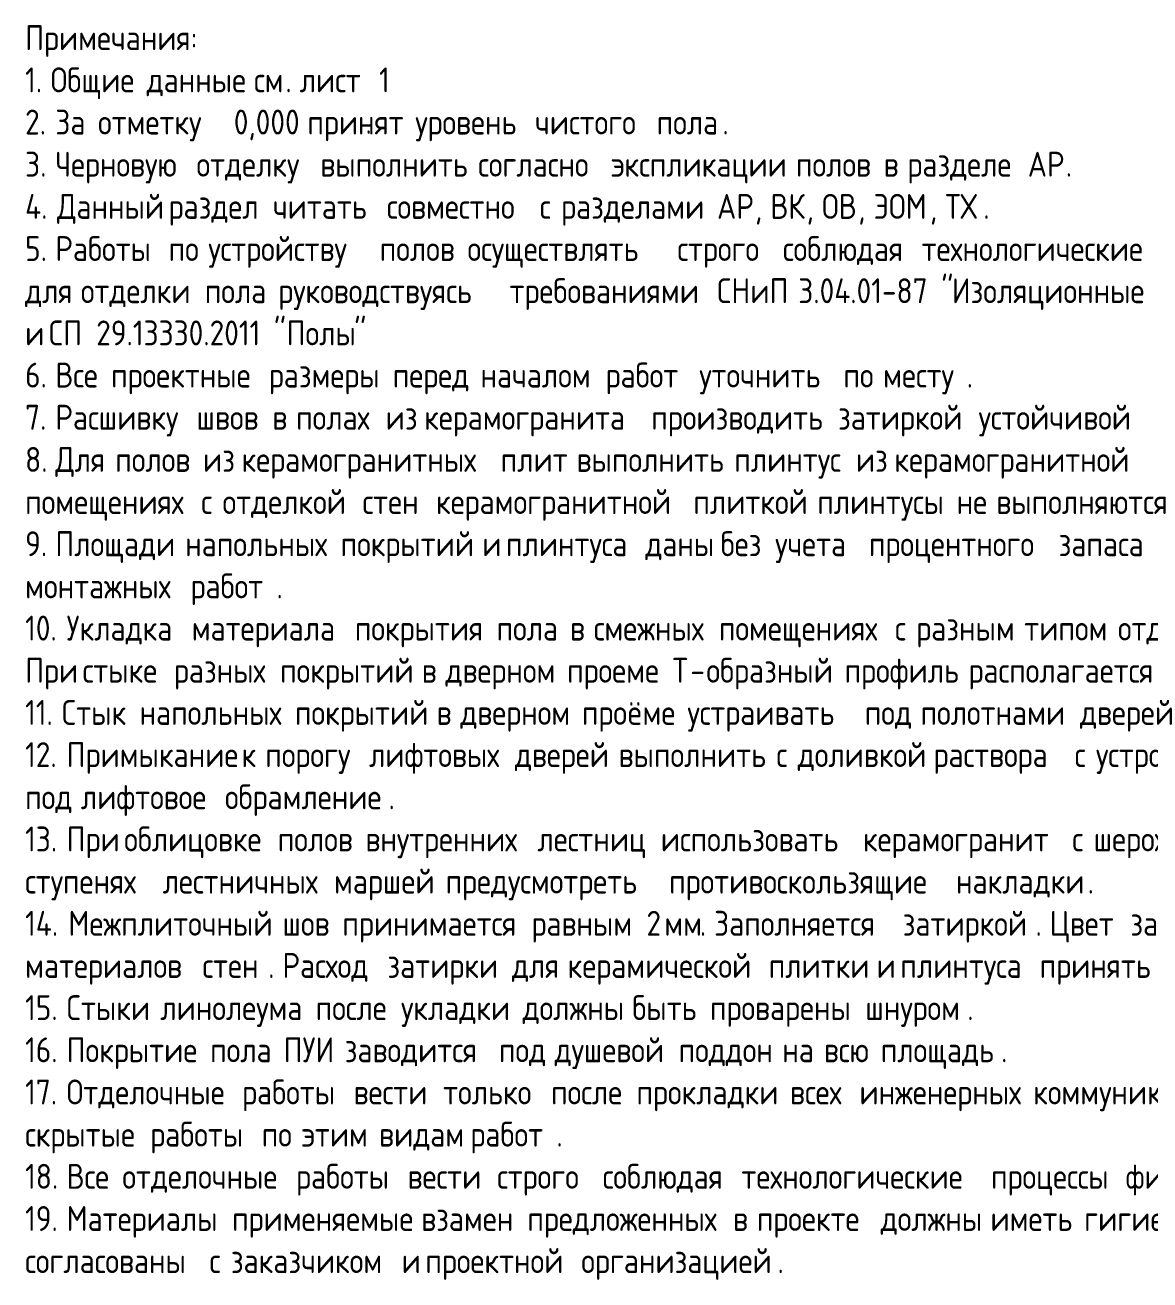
# Model space of a CAD drawing. Header units: millimetres. Extents: x 97 to 215964, y -4577 to 60645.
# Drawn here: x 97 to 11389, y 453 to 13050 of the extents above; entities that cross this region are included whole.
import ezdxf

# ---------------------------------------------------------------- set-up
doc = ezdxf.new("R2010")
doc.units = ezdxf.units.MM
doc.layers.add('G-____-____-TEXT', color=231, linetype='Continuous', lineweight=9)
doc.styles.add('GOST Common', font='GOST_Common.ttf', dxfattribs={"width": 0.9, "height": 250})

msp = doc.modelspace()

# ---------------------------------------------------------------- texts
at = {"layer": 'G-____-____-TEXT', "color": 7, "char_height": 250, "attachment_point": 1, "style": 'GOST Common'}
for s, insert, width in [('Примечания', (96.51237, 13047.95746), 2013.0373125), ('\\fGOST Common|b0|i0|c204|p34|;\\W.9;:', (1757.434245, 13047.95746), 79.3670625), ('1. ', (96.51237, 12624.624126), 310.2530625), ('Общие', (352.496745, 12624.624126), 1075.0629375), ('\\fGOST Common|b0|i0|c204|p34|;\\W.9; ', (1239.51237, 12624.624126), 93.7974375), ('\\fGOST Common|b0|i0|c204|p34|;\\W.9; ', (2317.027995, 12624.624126), 93.7974375), (' 1 .', (3513.60612, 12624.624126), 404.0505), ('данные', (1316.902995, 12624.624126), 1212.1515), ('см', (2394.41862, 12624.624126), 382.4049375), ('лист', (2852.809245, 12624.624126), 800.8858125), ('. ', (2709.934245, 12624.624126), 173.1645), ('2. ', (96.51237, 12201.290793), 367.9745625), ('За', (400.121745, 12201.290793), 425.6960625), ('\\fGOST Common|b0|i0|c204|p34|;\\W.9; ', (751.35612, 12201.290793), 93.7974375), ('отметку', (828.746745, 12201.290793), 1486.328625), (' 0,000 ', (2055.090495, 12201.290793), 1060.6325625), ('принят', (2930.19987, 12201.290793), 1219.3666875), ('\\fGOST Common|b0|i0|c204|p34|;\\W.9; ', (3936.277995, 12201.290793), 93.7974375), ('уровень', (4013.66862, 12201.290793), 1363.6704375), ('\\fGOST Common|b0|i0|c204|p34|;\\W.9; ', (5138.809245, 12201.290793), 93.7974375), ('чистого', (5216.19987, 12201.290793), 1385.316), ('\\fGOST Common|b0|i0|c204|p34|;\\W.9; ', (6359.19987, 12201.290793), 93.7974375), ('пола', (6436.590495, 12201.290793), 800.8858125), ('\\fGOST Common|b0|i0|c204|p34|;\\W.9;.', (7097.38737, 12201.290793), 79.3670625), ('3. ', (96.51237, 11777.95746), 367.9745625), ('Черновую', (400.121745, 11777.95746), 1623.4171875), ('\\fGOST Common|b0|i0|c204|p34|;\\W.9; ', (1739.57487, 11777.95746), 93.7974375), ('\\fGOST Common|b0|i0|c204|p34|;\\W.9; ', (2983.777995, 11777.95746), 93.7974375), ('\\fGOST Common|b0|i0|c204|p34|;\\W.9; ', (4567.309245, 11777.95746), 93.7974375), ('\\fGOST Common|b0|i0|c204|p34|;\\W.9; ', (5900.809245, 11777.95746), 93.7974375), ('\\fGOST Common|b0|i0|c204|p34|;\\W.9; ', (7758.184245, 11777.95746), 93.7974375), ('\\fGOST Common|b0|i0|c204|p34|;\\W.9; ', (8639.246745, 11777.95746), 93.7974375), ('\\fGOST Common|b0|i0|c204|p34|;\\W.9; ', (8877.371745, 11777.95746), 93.7974375), ('разделе', (8954.76237, 11777.95746), 1370.885625), ('\\fGOST Common|b0|i0|c204|p34|;\\W.9; ', (10085.85612, 11777.95746), 93.7974375), ('АР', (10163.246745, 11777.95746), 461.772), ('отделку', (1816.965495, 11777.95746), 1414.17675), ('выполнить', (3061.16862, 11777.95746), 1825.4424375), ('согласно', (4644.69987, 11777.95746), 1522.4045625), ('экспликации', (5978.19987, 11777.95746), 2157.3410625), ('полов', (7835.57487, 11777.95746), 974.0503125), ('\\fGOST Common|b0|i0|c204|p34|;\\W.9;в', (8716.63737, 11777.95746), 194.8100625), ('\\fGOST Common|b0|i0|c204|p34|;\\W.9;.', (10544.246745, 11777.95746), 79.3670625), ('4. ', (96.51237, 11354.624126), 389.620125), ('Данный', (417.98112, 11354.624126), 1262.6578125), ('\\fGOST Common|b0|i0|c204|p34|;\\W.9; ', (1459.777995, 11354.624126), 93.7974375), ('\\fGOST Common|b0|i0|c204|p34|;\\W.9; ', (2507.527995, 11354.624126), 93.7974375), ('\\fGOST Common|b0|i0|c204|p34|;\\W.9; ', (3650.527995, 11354.624126), 93.7974375), ('\\fGOST Common|b0|i0|c204|p34|;\\W.9; ', (5186.434245, 11354.624126), 93.7974375), ('\\fGOST Common|b0|i0|c204|p34|;\\W.9; ', (5400.746745, 11354.624126), 93.7974375), ('\\fGOST Common|b0|i0|c204|p34|;\\W.9; ', (6966.41862, 11354.624126), 93.7974375), ('АР', (7043.809245, 11354.624126), 461.772), ('ВК', (7579.590495, 11354.624126), 440.1264375), ('ОВ', (8097.51237, 11354.624126), 440.1264375), ('ЭОМ', (8615.434245, 11354.624126), 685.4428125), ('ТХ', (9335.76237, 11354.624126), 461.772), ('раздел', (1537.16862, 11354.624126), 1176.0755625), ('читать', (2584.91862, 11354.624126), 1291.5185625), ('совместно', (3727.91862, 11354.624126), 1767.7209375), ('\\fGOST Common|b0|i0|c204|p34|;\\W.9;с', (5263.82487, 11354.624126), 165.9493125), ('разделами', (5478.13737, 11354.624126), 1803.796875), (', ', (7424.809245, 11354.624126), 187.594875), (', ', (7942.73112, 11354.624126), 187.594875), (', ', (8460.652995, 11354.624126), 187.594875), (', ', (9180.98112, 11354.624126), 187.594875), ('\\fGOST Common|b0|i0|c204|p34|;\\W.9;.', (9716.76237, 11354.624126), 79.3670625), ('5. ', (96.51237, 10931.290793), 367.9745625), ('Работы', (400.121745, 10931.290793), 1284.303375), ('\\fGOST Common|b0|i0|c204|p34|;\\W.9; ', (1459.777995, 10931.290793), 93.7974375), ('по', (1537.16862, 10931.290793), 389.620125), ('\\fGOST Common|b0|i0|c204|p34|;\\W.9; ', (1858.63737, 10931.290793), 93.7974375), ('устройству', (1936.027995, 10931.290793), 1991.39175), ('\\fGOST Common|b0|i0|c204|p34|;\\W.9; ', (3579.090495, 10931.290793), 93.7974375), ('полов', (3656.48112, 10931.290793), 974.0503125), ('\\fGOST Common|b0|i0|c204|p34|;\\W.9; ', (4460.152995, 10931.290793), 93.7974375), ('осуществлять', (4537.54362, 10931.290793), 2460.3789375), ('\\fGOST Common|b0|i0|c204|p34|;\\W.9; ', (6567.559245, 10931.290793), 93.7974375), ('строго', (6644.94987, 10931.290793), 1190.5059375), ('\\fGOST Common|b0|i0|c204|p34|;\\W.9; ', (7627.215495, 10931.290793), 93.7974375), ('соблюдая', (7704.60612, 10931.290793), 1594.5564375), ('\\fGOST Common|b0|i0|c204|p34|;\\W.9; ', (9020.246745, 10931.290793), 93.7974375), ('технологические', (9097.63737, 10931.290793), 2943.7965), ('\\fGOST Common|b0|i0|c204|p34|;\\W.9; ', (578.715495, 10507.95746), 93.7974375), ('\\fGOST Common|b0|i0|c204|p34|;\\W.9; ', (1822.91862, 10507.95746), 93.7974375), ('\\fGOST Common|b0|i0|c204|p34|;\\W.9; ', (2561.10612, 10507.95746), 93.7974375), ('\\fGOST Common|b0|i0|c204|p34|;\\W.9; ', (4882.82487, 10507.95746), 93.7974375), ('требованиями', (4960.215495, 10507.95746), 2431.5181875), ('\\fGOST Common|b0|i0|c204|p34|;\\W.9; ', (6966.41862, 10507.95746), 93.7974375), ('СНиП', (7043.809245, 10507.95746), 822.531375), (' 3.04.01-87 "', (7722.465495, 10507.95746), 2034.682875), ('Изоляционные', (9401.246745, 10507.95746), 2388.2270625), ('\\fGOST Common|b0|i0|c204|p34|;\\W.9; ', (11371.73112, 10507.95746), 93.7974375), ('для', (96.51237, 10507.95746), 584.4301875), ('отделки', (656.10612, 10507.95746), 1414.17675), ('пола', (1900.309245, 10507.95746), 800.8858125), ('руководствуясь', (2638.496745, 10507.95746), 2720.1256875), ('\\fGOST Common|b0|i0|c204|p34|;\\W.9; ', (257.246745, 10084.624126), 93.7974375), ('СП', (334.63737, 10084.624126), 411.2656875), (' 29.13330.2011 "', (673.965495, 10084.624126), 2482.0245), ('Полы', (2721.840495, 10084.624126), 822.531375), ('\\fGOST Common|b0|i0|c204|p34|;\\W.9;"', (3400.496745, 10084.624126), 165.9493125), ('\\fGOST Common|b0|i0|c204|p34|;\\W.9;и', (96.51237, 10084.624126), 194.8100625), ('6. ', (96.51237, 9661.290793), 367.9745625), ('Все', (400.121745, 9661.290793), 584.4301875), ('\\fGOST Common|b0|i0|c204|p34|;\\W.9; ', (882.32487, 9661.290793), 93.7974375), ('проектные', (959.715495, 9661.290793), 1825.4424375), ('\\fGOST Common|b0|i0|c204|p34|;\\W.9; ', (2465.85612, 9661.290793), 93.7974375), ('размеры', (2543.246745, 9661.290793), 1414.17675), ('\\fGOST Common|b0|i0|c204|p34|;\\W.9; ', (3710.059245, 9661.290793), 93.7974375), ('перед', (3787.44987, 9661.290793), 974.0503125), ('\\fGOST Common|b0|i0|c204|p34|;\\W.9; ', (4591.121745, 9661.290793), 93.7974375), ('началом', (4668.51237, 9661.290793), 1428.607125), ('\\fGOST Common|b0|i0|c204|p34|;\\W.9; ', (5847.23112, 9661.290793), 93.7974375), ('работ', (5924.621745, 9661.290793), 1046.2021875), ('\\fGOST Common|b0|i0|c204|p34|;\\W.9; ', (6787.82487, 9661.290793), 93.7974375), ('уточнить', (6865.215495, 9661.290793), 1659.493125), ('\\fGOST Common|b0|i0|c204|p34|;\\W.9; ', (8234.434245, 9661.290793), 93.7974375), ('по', (8311.82487, 9661.290793), 389.620125), ('\\fGOST Common|b0|i0|c204|p34|;\\W.9; ', (8633.29362, 9661.290793), 93.7974375), ('месту', (8710.684245, 9661.290793), 1017.3414375), ('\\fGOST Common|b0|i0|c204|p34|;\\W.9;.', (9550.07487, 9661.290793), 79.3670625), ('7. ', (96.51237, 9237.95746), 367.9745625), ('Расшивку', (400.121745, 9237.95746), 1623.4171875), ('\\fGOST Common|b0|i0|c204|p34|;\\W.9; ', (1739.57487, 9237.95746), 93.7974375), ('\\fGOST Common|b0|i0|c204|p34|;\\W.9; ', (2501.57487, 9237.95746), 93.7974375), ('\\fGOST Common|b0|i0|c204|p34|;\\W.9; ', (2739.69987, 9237.95746), 93.7974375), ('\\fGOST Common|b0|i0|c204|p34|;\\W.9; ', (3638.621745, 9237.95746), 93.7974375), ('из', (3716.01237, 9237.95746), 375.18975), ('\\fGOST Common|b0|i0|c204|p34|;\\W.9; ', (4025.57487, 9237.95746), 93.7974375), ('\\fGOST Common|b0|i0|c204|p34|;\\W.9; ', (6305.621745, 9237.95746), 93.7974375), ('производить', (6383.01237, 9237.95746), 2178.986625), ('\\fGOST Common|b0|i0|c204|p34|;\\W.9; ', (8180.85612, 9237.95746), 93.7974375), ('затиркой', (8258.246745, 9237.95746), 1616.202), ('\\fGOST Common|b0|i0|c204|p34|;\\W.9; ', (9591.746745, 9237.95746), 93.7974375), ('устойчивой', (9669.13737, 9237.95746), 1969.7461875), ('\\fGOST Common|b0|i0|c204|p34|;\\W.9; ', (11294.340495, 9237.95746), 93.7974375), ('швов', (1816.965495, 9237.95746), 829.7465625), ('\\fGOST Common|b0|i0|c204|p34|;\\W.9;в', (2578.965495, 9237.95746), 194.8100625), ('полах', (2817.090495, 9237.95746), 995.695875), ('керамогранита', (4102.965495, 9237.95746), 2669.619375), ('8. ', (96.51237, 8814.624126), 367.9745625), ('Для', (400.121745, 8814.624126), 634.9365), ('\\fGOST Common|b0|i0|c204|p34|;\\W.9; ', (923.996745, 8814.624126), 93.7974375), ('полов', (1001.38737, 8814.624126), 974.0503125), ('\\fGOST Common|b0|i0|c204|p34|;\\W.9; ', (1805.059245, 8814.624126), 93.7974375), ('из', (1882.44987, 8814.624126), 375.18975), ('\\fGOST Common|b0|i0|c204|p34|;\\W.9; ', (2192.01237, 8814.624126), 93.7974375), ('керамогранитных', (2269.402995, 8814.624126), 3059.2395), ('\\fGOST Common|b0|i0|c204|p34|;\\W.9; ', (4793.527995, 8814.624126), 93.7974375), ('плит', (4870.91862, 8814.624126), 829.7465625), ('\\fGOST Common|b0|i0|c204|p34|;\\W.9; ', (5555.527995, 8814.624126), 93.7974375), ('выполнить', (5632.91862, 8814.624126), 1825.4424375), ('\\fGOST Common|b0|i0|c204|p34|;\\W.9; ', (7139.059245, 8814.624126), 93.7974375), ('плинтус', (7216.44987, 8814.624126), 1385.316), ('\\fGOST Common|b0|i0|c204|p34|;\\W.9; ', (8359.44987, 8814.624126), 93.7974375), ('из', (8436.840495, 8814.624126), 375.18975), ('\\fGOST Common|b0|i0|c204|p34|;\\W.9; ', (8746.402995, 8814.624126), 93.7974375), ('керамогранитной', (8823.79362, 8814.624126), 3037.5939375), ('\\fGOST Common|b0|i0|c204|p34|;\\W.9; ', (11330.059245, 8814.624126), 93.7974375), ('помещениях', (96.51237, 8391.290793), 2049.11325), ('\\fGOST Common|b0|i0|c204|p34|;\\W.9; ', (1787.19987, 8391.290793), 93.7974375), ('\\fGOST Common|b0|i0|c204|p34|;\\W.9;с', (1864.590495, 8391.290793), 165.9493125), ('\\fGOST Common|b0|i0|c204|p34|;\\W.9; ', (2001.51237, 8391.290793), 93.7974375), ('отделкой', (2078.902995, 8391.290793), 1608.9868125), ('\\fGOST Common|b0|i0|c204|p34|;\\W.9; ', (3406.44987, 8391.290793), 93.7974375), ('стен', (3483.840495, 8391.290793), 800.8858125), ('\\fGOST Common|b0|i0|c204|p34|;\\W.9; ', (4144.63737, 8391.290793), 93.7974375), ('керамогранитной', (4222.027995, 8391.290793), 3037.5939375), ('\\fGOST Common|b0|i0|c204|p34|;\\W.9; ', (6728.29362, 8391.290793), 93.7974375), ('плиткой', (6805.684245, 8391.290793), 1414.17675), ('\\fGOST Common|b0|i0|c204|p34|;\\W.9; ', (7972.496745, 8391.290793), 93.7974375), ('плинтусы', (8049.88737, 8391.290793), 1601.771625), ('\\fGOST Common|b0|i0|c204|p34|;\\W.9; ', (9371.48112, 8391.290793), 93.7974375), ('не', (9448.871745, 8391.290793), 389.620125), ('\\fGOST Common|b0|i0|c204|p34|;\\W.9; ', (9770.340495, 8391.290793), 93.7974375), ('выполняются', (9847.73112, 8391.290793), 2229.4929375), ('9. ', (96.51237, 7967.95746), 367.9745625), ('Площади', (400.121745, 7967.95746), 1486.328625), ('\\fGOST Common|b0|i0|c204|p34|;\\W.9; ', (1626.465495, 7967.95746), 93.7974375), ('\\fGOST Common|b0|i0|c204|p34|;\\W.9; ', (3186.184245, 7967.95746), 93.7974375), ('покрытий', (3263.57487, 7967.95746), 1630.632375), ('\\fGOST Common|b0|i0|c204|p34|;\\W.9; ', (4608.98112, 7967.95746), 93.7974375), ('\\fGOST Common|b0|i0|c204|p34|;\\W.9; ', (4847.10612, 7967.95746), 93.7974375), ('\\fGOST Common|b0|i0|c204|p34|;\\W.9; ', (6246.090495, 7967.95746), 93.7974375), ('\\fGOST Common|b0|i0|c204|p34|;\\W.9; ', (7002.13737, 7967.95746), 93.7974375), ('без', (7079.527995, 7967.95746), 569.9998125), ('\\fGOST Common|b0|i0|c204|p34|;\\W.9; ', (7549.82487, 7967.95746), 93.7974375), ('\\fGOST Common|b0|i0|c204|p34|;\\W.9; ', (8490.41862, 7967.95746), 93.7974375), ('\\fGOST Common|b0|i0|c204|p34|;\\W.9; ', (10395.41862, 7967.95746), 93.7974375), ('напольных', (1703.85612, 7967.95746), 1796.5816875), ('\\fGOST Common|b0|i0|c204|p34|;\\W.9;и', (4686.371745, 7967.95746), 194.8100625), ('плинтуса', (4924.496745, 7967.95746), 1601.771625), ('даны', (6323.48112, 7967.95746), 822.531375), ('учета', (7627.215495, 7967.95746), 1046.2021875), ('процентного', (8567.809245, 7967.95746), 2215.0625625), ('запаса', (10472.809245, 7967.95746), 1190.5059375), ('монтажных', (96.51237, 7544.624126), 1919.239875), ('\\fGOST Common|b0|i0|c204|p34|;\\W.9; ', (1680.04362, 7544.624126), 93.7974375), ('работ', (1757.434245, 7544.624126), 1046.2021875), ('\\fGOST Common|b0|i0|c204|p34|;\\W.9;.', (2620.63737, 7544.624126), 79.3670625), ('10. ', (96.51237, 7121.290793), 505.063125), ('Укладка', (513.23112, 7121.290793), 1428.607125), ('\\fGOST Common|b0|i0|c204|p34|;\\W.9; ', (1691.94987, 7121.290793), 93.7974375), ('\\fGOST Common|b0|i0|c204|p34|;\\W.9; ', (3329.059245, 7121.290793), 93.7974375), ('\\fGOST Common|b0|i0|c204|p34|;\\W.9; ', (4751.85612, 7121.290793), 93.7974375), ('\\fGOST Common|b0|i0|c204|p34|;\\W.9; ', (5490.04362, 7121.290793), 93.7974375), ('\\fGOST Common|b0|i0|c204|p34|;\\W.9; ', (5728.16862, 7121.290793), 93.7974375), ('\\fGOST Common|b0|i0|c204|p34|;\\W.9; ', (6984.277995, 7121.290793), 93.7974375), ('\\fGOST Common|b0|i0|c204|p34|;\\W.9; ', (8752.35612, 7121.290793), 93.7974375), ('\\fGOST Common|b0|i0|c204|p34|;\\W.9; ', (8966.66862, 7121.290793), 93.7974375), ('разным', (9044.059245, 7121.290793), 1219.3666875), ('\\fGOST Common|b0|i0|c204|p34|;\\W.9; ', (10050.13737, 7121.290793), 93.7974375), ('\\fGOST Common|b0|i0|c204|p34|;\\W.9; ', (10990.73112, 7121.290793), 93.7974375), ('материала', (1769.340495, 7121.290793), 1890.379125), ('покрытия', (3406.44987, 7121.290793), 1630.632375), ('пола', (4829.246745, 7121.290793), 800.8858125), ('\\fGOST Common|b0|i0|c204|p34|;\\W.9;в', (5567.434245, 7121.290793), 194.8100625), ('смежных', (5805.559245, 7121.290793), 1428.607125), ('помещениях', (7061.66862, 7121.290793), 2049.11325), ('\\fGOST Common|b0|i0|c204|p34|;\\W.9;с', (8829.746745, 7121.290793), 165.9493125), ('типом', (10127.527995, 7121.290793), 1046.2021875), ('отделки', (11068.121745, 7121.290793), 1414.17675), ('При', (96.51237, 6697.95746), 606.07575), ('\\fGOST Common|b0|i0|c204|p34|;\\W.9; ', (596.57487, 6697.95746), 93.7974375), ('\\fGOST Common|b0|i0|c204|p34|;\\W.9; ', (1513.35612, 6697.95746), 93.7974375), ('\\fGOST Common|b0|i0|c204|p34|;\\W.9; ', (2578.965495, 6697.95746), 93.7974375), ('покрытий', (2656.35612, 6697.95746), 1630.632375), ('\\fGOST Common|b0|i0|c204|p34|;\\W.9; ', (4001.76237, 6697.95746), 93.7974375), ('\\fGOST Common|b0|i0|c204|p34|;\\W.9; ', (4239.88737, 6697.95746), 93.7974375), ('\\fGOST Common|b0|i0|c204|p34|;\\W.9; ', (5460.277995, 6697.95746), 93.7974375), ('\\fGOST Common|b0|i0|c204|p34|;\\W.9; ', (6519.934245, 6697.95746), 93.7974375), ('\\fGOST Common|b0|i0|c204|p34|;\\W.9;Т', (6597.32487, 6697.95746), 216.455625), ('образный', (6936.652995, 6697.95746), 1587.34125), ('\\fGOST Common|b0|i0|c204|p34|;\\W.9; ', (8246.340495, 6697.95746), 93.7974375), ('профиль', (8323.73112, 6697.95746), 1414.17675), ('\\fGOST Common|b0|i0|c204|p34|;\\W.9; ', (9490.54362, 6697.95746), 93.7974375), ('стыке', (673.965495, 6697.95746), 1017.3414375), ('разных', (1590.746745, 6697.95746), 1197.721125), ('\\fGOST Common|b0|i0|c204|p34|;\\W.9;в', (4079.152995, 6697.95746), 194.8100625), ('дверном', (4317.277995, 6697.95746), 1385.316), ('проеме', (5537.66862, 6697.95746), 1190.5059375), ('\\fGOST Common|b0|i0|c204|p34|;\\W.9;-', (6775.91862, 6697.95746), 194.8100625), ('располагается', (9567.934245, 6697.95746), 2590.2523125), ('11. ', (96.51237, 6274.624126), 447.341625), ('Стык', (465.60612, 6274.624126), 851.392125), ('\\fGOST Common|b0|i0|c204|p34|;\\W.9; ', (1168.07487, 6274.624126), 93.7974375), ('напольных', (1245.465495, 6274.624126), 1796.5816875), ('\\fGOST Common|b0|i0|c204|p34|;\\W.9; ', (2727.79362, 6274.624126), 93.7974375), ('покрытий', (2805.184245, 6274.624126), 1630.632375), ('\\fGOST Common|b0|i0|c204|p34|;\\W.9; ', (4150.590495, 6274.624126), 93.7974375), ('\\fGOST Common|b0|i0|c204|p34|;\\W.9;в', (4227.98112, 6274.624126), 194.8100625), ('\\fGOST Common|b0|i0|c204|p34|;\\W.9; ', (4388.715495, 6274.624126), 93.7974375), ('дверном', (4466.10612, 6274.624126), 1385.316), ('\\fGOST Common|b0|i0|c204|p34|;\\W.9; ', (5609.10612, 6274.624126), 93.7974375), ('проёме', (5686.496745, 6274.624126), 1190.5059375), ('\\fGOST Common|b0|i0|c204|p34|;\\W.9; ', (6668.76237, 6274.624126), 93.7974375), ('устраивать', (6746.152995, 6274.624126), 2063.543625), ('\\fGOST Common|b0|i0|c204|p34|;\\W.9; ', (8448.746745, 6274.624126), 93.7974375), ('под', (8526.13737, 6274.624126), 584.4301875), ('\\fGOST Common|b0|i0|c204|p34|;\\W.9; ', (9008.340495, 6274.624126), 93.7974375), ('полотнами', (9085.73112, 6274.624126), 1847.088), ('\\fGOST Common|b0|i0|c204|p34|;\\W.9; ', (10609.73112, 6274.624126), 93.7974375), ('дверей', (10687.121745, 6274.624126), 1168.860375), ('12. ', (96.51237, 5851.290793), 505.063125), ('Примыкание', (513.23112, 5851.290793), 2034.682875), ('\\fGOST Common|b0|i0|c204|p34|;\\W.9; ', (2192.01237, 5851.290793), 93.7974375), ('\\fGOST Common|b0|i0|c204|p34|;\\W.9; ', (2430.13737, 5851.290793), 93.7974375), ('\\fGOST Common|b0|i0|c204|p34|;\\W.9; ', (3471.934245, 5851.290793), 93.7974375), ('лифтовых', (3549.32487, 5851.290793), 1681.1386875), ('\\fGOST Common|b0|i0|c204|p34|;\\W.9; ', (4936.402995, 5851.290793), 93.7974375), ('дверей', (5013.79362, 5851.290793), 1168.860375), ('\\fGOST Common|b0|i0|c204|p34|;\\W.9; ', (5978.19987, 5851.290793), 93.7974375), ('\\fGOST Common|b0|i0|c204|p34|;\\W.9; ', (7561.73112, 5851.290793), 93.7974375), ('\\fGOST Common|b0|i0|c204|p34|;\\W.9; ', (7776.04362, 5851.290793), 93.7974375), ('доливкой', (7853.434245, 5851.290793), 1558.4805), ('\\fGOST Common|b0|i0|c204|p34|;\\W.9; ', (9139.309245, 5851.290793), 93.7974375), ('\\fGOST Common|b0|i0|c204|p34|;\\W.9; ', (10556.152995, 5851.290793), 93.7974375), ('\\fGOST Common|b0|i0|c204|p34|;\\W.9; ', (10770.465495, 5851.290793), 93.7974375), ('устройством', (10847.85612, 5851.290793), 2207.847375), ('\\fGOST Common|b0|i0|c204|p34|;\\W.9;к', (2269.402995, 5851.290793), 194.8100625), ('порогу', (2507.527995, 5851.290793), 1168.860375), ('выполнить', (6055.590495, 5851.290793), 1825.4424375), ('\\fGOST Common|b0|i0|c204|p34|;\\W.9;с', (7639.121745, 5851.290793), 165.9493125), ('раствора', (9216.69987, 5851.290793), 1623.4171875), ('\\fGOST Common|b0|i0|c204|p34|;\\W.9;с', (10633.54362, 5851.290793), 165.9493125), ('\\fGOST Common|b0|i0|c204|p34|;\\W.9; ', (578.715495, 5427.95746), 93.7974375), ('лифтовое', (656.10612, 5427.95746), 1659.493125), ('\\fGOST Common|b0|i0|c204|p34|;\\W.9; ', (2025.32487, 5427.95746), 93.7974375), ('обрамление', (2102.715495, 5427.95746), 1991.39175), ('под', (96.51237, 5427.95746), 584.4301875), ('\\fGOST Common|b0|i0|c204|p34|;\\W.9;.', (3745.777995, 5427.95746), 79.3670625), ('13. ', (96.51237, 5004.624126), 505.063125), ('При', (513.23112, 5004.624126), 606.07575), ('\\fGOST Common|b0|i0|c204|p34|;\\W.9; ', (1013.29362, 5004.624126), 93.7974375), ('облицовке', (1090.684245, 5004.624126), 1774.936125), ('\\fGOST Common|b0|i0|c204|p34|;\\W.9; ', (2555.152995, 5004.624126), 93.7974375), ('полов', (2632.54362, 5004.624126), 974.0503125), ('\\fGOST Common|b0|i0|c204|p34|;\\W.9; ', (3436.215495, 5004.624126), 93.7974375), ('внутренних', (3513.60612, 5004.624126), 1998.6069375), ('\\fGOST Common|b0|i0|c204|p34|;\\W.9; ', (5162.621745, 5004.624126), 93.7974375), ('лестниц', (5240.01237, 5004.624126), 1406.9615625), ('\\fGOST Common|b0|i0|c204|p34|;\\W.9; ', (6400.871745, 5004.624126), 93.7974375), ('использовать', (6478.26237, 5004.624126), 2366.5815), ('\\fGOST Common|b0|i0|c204|p34|;\\W.9; ', (8430.88737, 5004.624126), 93.7974375), ('керамогранит', (8508.277995, 5004.624126), 2453.16375), ('\\fGOST Common|b0|i0|c204|p34|;\\W.9; ', (10532.340495, 5004.624126), 93.7974375), ('\\fGOST Common|b0|i0|c204|p34|;\\W.9;с', (10609.73112, 5004.624126), 165.9493125), ('\\fGOST Common|b0|i0|c204|p34|;\\W.9; ', (10746.652995, 5004.624126), 93.7974375), ('шероховатой', (10824.04362, 5004.624126), 2265.568875), ('\\fGOST Common|b0|i0|c204|p34|;\\W.9; ', (1400.246745, 4581.290793), 93.7974375), ('\\fGOST Common|b0|i0|c204|p34|;\\W.9; ', (3120.69987, 4581.290793), 93.7974375), ('маршей', (3198.090495, 4581.290793), 1262.6578125), ('\\fGOST Common|b0|i0|c204|p34|;\\W.9; ', (4239.88737, 4581.290793), 93.7974375), ('\\fGOST Common|b0|i0|c204|p34|;\\W.9; ', (6484.215495, 4581.290793), 93.7974375), ('противоскользящие', (6561.60612, 4581.290793), 3398.3533125), ('\\fGOST Common|b0|i0|c204|p34|;\\W.9; ', (9365.527995, 4581.290793), 93.7974375), ('ступенях', (96.51237, 4581.290793), 1580.1260625), ('лестничных', (1477.63737, 4581.290793), 1991.39175), ('предусмотреть', (4317.277995, 4581.290793), 2626.32825), ('накладки', (9442.91862, 4581.290793), 1601.771625), ('\\fGOST Common|b0|i0|c204|p34|;\\W.9;.', (10764.51237, 4581.290793), 79.3670625), ('14. ', (96.51237, 4157.95746), 526.7086875), ('Межплиточный', (531.090495, 4157.95746), 2510.88525), ('\\fGOST Common|b0|i0|c204|p34|;\\W.9; ', (2602.777995, 4157.95746), 93.7974375), ('\\fGOST Common|b0|i0|c204|p34|;\\W.9; ', (3204.04362, 4157.95746), 93.7974375), ('\\fGOST Common|b0|i0|c204|p34|;\\W.9; ', (5103.090495, 4157.95746), 93.7974375), (' 2 ', (6198.465495, 4157.95746), 382.4049375), ('Заполняется', (7014.04362, 4157.95746), 2200.6321875), ('\\fGOST Common|b0|i0|c204|p34|;\\W.9; ', (8829.746745, 4157.95746), 93.7974375), ('затиркой', (8907.13737, 4157.95746), 1616.202), ('Цвет', (10383.51237, 4157.95746), 887.4680625), ('\\fGOST Common|b0|i0|c204|p34|;\\W.9; ', (11115.746745, 4157.95746), 93.7974375), ('шов', (2680.16862, 4157.95746), 634.9365), ('принимается', (3281.434245, 4157.95746), 2207.847375), ('равным', (5180.48112, 4157.95746), 1233.7970625), ('мм', (6513.98112, 4157.95746), 432.91125), ('затирки', (11193.13737, 4157.95746), 1421.3919375), ('. ', (6871.16862, 4157.95746), 173.1645), ('. ', (10240.63737, 4157.95746), 173.1645), ('материалов', (96.51237, 3734.624126), 2063.543625), ('\\fGOST Common|b0|i0|c204|p34|;\\W.9; ', (1799.10612, 3734.624126), 93.7974375), ('стен', (1876.496745, 3734.624126), 800.8858125), ('Расход', (2680.16862, 3734.624126), 1183.29075), ('\\fGOST Common|b0|i0|c204|p34|;\\W.9; ', (3656.48112, 3734.624126), 93.7974375), ('затирки', (3733.871745, 3734.624126), 1421.3919375), ('\\fGOST Common|b0|i0|c204|p34|;\\W.9; ', (4906.63737, 3734.624126), 93.7974375), ('для', (4984.027995, 3734.624126), 584.4301875), ('\\fGOST Common|b0|i0|c204|p34|;\\W.9; ', (5466.23112, 3734.624126), 93.7974375), ('керамической', (5543.621745, 3734.624126), 2352.151125), ('\\fGOST Common|b0|i0|c204|p34|;\\W.9; ', (7484.340495, 3734.624126), 93.7974375), ('плитки', (7561.73112, 3734.624126), 1219.3666875), ('\\fGOST Common|b0|i0|c204|p34|;\\W.9; ', (8567.809245, 3734.624126), 93.7974375), ('\\fGOST Common|b0|i0|c204|p34|;\\W.9;и', (8645.19987, 3734.624126), 194.8100625), ('\\fGOST Common|b0|i0|c204|p34|;\\W.9; ', (8805.934245, 3734.624126), 93.7974375), ('плинтуса', (8883.32487, 3734.624126), 1601.771625), ('\\fGOST Common|b0|i0|c204|p34|;\\W.9; ', (10204.91862, 3734.624126), 93.7974375), ('принять', (10282.309245, 3734.624126), 1414.17675), ('. ', (2537.29362, 3734.624126), 173.1645), ('15. ', (96.51237, 3311.290793), 505.063125), ('Стыки', (513.23112, 3311.290793), 1046.2021875), ('\\fGOST Common|b0|i0|c204|p34|;\\W.9; ', (1376.434245, 3311.290793), 93.7974375), ('\\fGOST Common|b0|i0|c204|p34|;\\W.9; ', (2936.152995, 3311.290793), 93.7974375), ('\\fGOST Common|b0|i0|c204|p34|;\\W.9; ', (3793.402995, 3311.290793), 93.7974375), ('\\fGOST Common|b0|i0|c204|p34|;\\W.9; ', (5013.79362, 3311.290793), 93.7974375), ('\\fGOST Common|b0|i0|c204|p34|;\\W.9; ', (6115.121745, 3311.290793), 93.7974375), ('быть', (6192.51237, 3311.290793), 851.392125), ('\\fGOST Common|b0|i0|c204|p34|;\\W.9; ', (6894.98112, 3311.290793), 93.7974375), ('\\fGOST Common|b0|i0|c204|p34|;\\W.9; ', (8454.69987, 3311.290793), 93.7974375), ('линолеума', (1453.82487, 3311.290793), 1796.5816875), ('после', (3013.54362, 3311.290793), 945.1895625), ('укладки', (3870.79362, 3311.290793), 1385.316), ('должны', (5091.184245, 3311.290793), 1241.01225), ('проварены', (6972.371745, 3311.290793), 1796.5816875), ('шнуром', (8532.090495, 3311.290793), 1241.01225), ('. ', (9556.027995, 3311.290793), 173.1645), ('16. ', (96.51237, 2887.95746), 505.063125), ('Покрытие', (513.23112, 2887.95746), 1652.2779375), ('\\fGOST Common|b0|i0|c204|p34|;\\W.9; ', (1876.496745, 2887.95746), 93.7974375), ('пола', (1953.88737, 2887.95746), 800.8858125), ('\\fGOST Common|b0|i0|c204|p34|;\\W.9; ', (2614.684245, 2887.95746), 93.7974375), ('ПУИ', (2692.07487, 2887.95746), 649.366875), ('\\fGOST Common|b0|i0|c204|p34|;\\W.9; ', (3227.85612, 2887.95746), 93.7974375), ('заводится', (3305.246745, 2887.95746), 1782.1513125), ('\\fGOST Common|b0|i0|c204|p34|;\\W.9; ', (4775.66862, 2887.95746), 93.7974375), ('под', (4853.059245, 2887.95746), 584.4301875), ('\\fGOST Common|b0|i0|c204|p34|;\\W.9; ', (5335.26237, 2887.95746), 93.7974375), ('душевой', (5412.652995, 2887.95746), 1414.17675), ('\\fGOST Common|b0|i0|c204|p34|;\\W.9; ', (6579.465495, 2887.95746), 93.7974375), ('поддон', (6656.85612, 2887.95746), 1168.860375), ('\\fGOST Common|b0|i0|c204|p34|;\\W.9; ', (7621.26237, 2887.95746), 93.7974375), ('на', (7698.652995, 2887.95746), 411.2656875), ('\\fGOST Common|b0|i0|c204|p34|;\\W.9; ', (8037.98112, 2887.95746), 93.7974375), ('всю', (8115.371745, 2887.95746), 598.8605625), ('\\fGOST Common|b0|i0|c204|p34|;\\W.9; ', (8609.48112, 2887.95746), 93.7974375), ('площадь', (8686.871745, 2887.95746), 1464.6830625), ('\\fGOST Common|b0|i0|c204|p34|;\\W.9;.', (9895.35612, 2887.95746), 79.3670625), ('17. ', (96.51237, 2464.624126), 505.063125), ('Отделочные', (513.23112, 2464.624126), 2041.8980625), ('\\fGOST Common|b0|i0|c204|p34|;\\W.9; ', (2197.965495, 2464.624126), 93.7974375), ('работы', (2275.35612, 2464.624126), 1262.6578125), ('\\fGOST Common|b0|i0|c204|p34|;\\W.9; ', (3317.152995, 2464.624126), 93.7974375), ('\\fGOST Common|b0|i0|c204|p34|;\\W.9; ', (4216.07487, 2464.624126), 93.7974375), ('\\fGOST Common|b0|i0|c204|p34|;\\W.9; ', (5299.54362, 2464.624126), 93.7974375), ('\\fGOST Common|b0|i0|c204|p34|;\\W.9; ', (6156.79362, 2464.624126), 93.7974375), ('\\fGOST Common|b0|i0|c204|p34|;\\W.9; ', (7698.652995, 2464.624126), 93.7974375), ('\\fGOST Common|b0|i0|c204|p34|;\\W.9; ', (8395.16862, 2464.624126), 93.7974375), ('\\fGOST Common|b0|i0|c204|p34|;\\W.9; ', (10139.434245, 2464.624126), 93.7974375), ('коммуникаций', (10216.82487, 2464.624126), 2424.303), ('вести', (3394.54362, 2464.624126), 995.695875), ('только', (4293.465495, 2464.624126), 1219.3666875), ('после', (5376.934245, 2464.624126), 945.1895625), ('прокладки', (6234.184245, 2464.624126), 1774.936125), ('всех', (7776.04362, 2464.624126), 750.3795), ('инженерных', (8472.559245, 2464.624126), 2020.2525), ('\\fGOST Common|b0|i0|c204|p34|;\\W.9; ', (1275.23112, 2041.290793), 93.7974375), ('работы', (1352.621745, 2041.290793), 1262.6578125), ('\\fGOST Common|b0|i0|c204|p34|;\\W.9; ', (2394.41862, 2041.290793), 93.7974375), ('\\fGOST Common|b0|i0|c204|p34|;\\W.9; ', (2793.277995, 2041.290793), 93.7974375), ('\\fGOST Common|b0|i0|c204|p34|;\\W.9; ', (3573.13737, 2041.290793), 93.7974375), ('\\fGOST Common|b0|i0|c204|p34|;\\W.9; ', (4489.91862, 2041.290793), 93.7974375), ('работ', (4567.309245, 2041.290793), 1046.2021875), ('скрытые', (96.51237, 2041.290793), 1428.607125), ('по', (2471.809245, 2041.290793), 389.620125), ('этим', (2870.66862, 2041.290793), 851.392125), ('видам', (3650.527995, 2041.290793), 1017.3414375), ('\\fGOST Common|b0|i0|c204|p34|;\\W.9;.', (5430.51237, 2041.290793), 79.3670625), ('18. ', (96.51237, 1617.95746), 505.063125), ('Все', (513.23112, 1617.95746), 584.4301875), ('\\fGOST Common|b0|i0|c204|p34|;\\W.9; ', (995.434245, 1617.95746), 93.7974375), ('отделочные', (1072.82487, 1617.95746), 2020.2525), ('\\fGOST Common|b0|i0|c204|p34|;\\W.9; ', (2739.69987, 1617.95746), 93.7974375), ('работы', (2817.090495, 1617.95746), 1262.6578125), ('\\fGOST Common|b0|i0|c204|p34|;\\W.9; ', (3858.88737, 1617.95746), 93.7974375), ('вести', (3936.277995, 1617.95746), 995.695875), ('\\fGOST Common|b0|i0|c204|p34|;\\W.9; ', (4757.809245, 1617.95746), 93.7974375), ('строго', (4835.19987, 1617.95746), 1190.5059375), ('\\fGOST Common|b0|i0|c204|p34|;\\W.9; ', (5817.465495, 1617.95746), 93.7974375), ('соблюдая', (5894.85612, 1617.95746), 1594.5564375), ('\\fGOST Common|b0|i0|c204|p34|;\\W.9; ', (7210.496745, 1617.95746), 93.7974375), ('технологические', (7287.88737, 1617.95746), 2943.7965), ('\\fGOST Common|b0|i0|c204|p34|;\\W.9; ', (9716.76237, 1617.95746), 93.7974375), ('процессы', (9794.152995, 1617.95746), 1544.050125), ('\\fGOST Common|b0|i0|c204|p34|;\\W.9; ', (11068.121745, 1617.95746), 93.7974375), ('фирм', (11145.51237, 1617.95746), 851.392125), ('19. ', (96.51237, 1194.624126), 505.063125), ('Материалы', (513.23112, 1194.624126), 1919.239875), ('\\fGOST Common|b0|i0|c204|p34|;\\W.9; ', (2096.76237, 1194.624126), 93.7974375), ('\\fGOST Common|b0|i0|c204|p34|;\\W.9; ', (3995.809245, 1194.624126), 93.7974375), ('взамен', (4073.19987, 1194.624126), 1197.721125), ('\\fGOST Common|b0|i0|c204|p34|;\\W.9; ', (5061.41862, 1194.624126), 93.7974375), ('\\fGOST Common|b0|i0|c204|p34|;\\W.9; ', (7127.152995, 1194.624126), 93.7974375), ('\\fGOST Common|b0|i0|c204|p34|;\\W.9; ', (7365.277995, 1194.624126), 93.7974375), ('\\fGOST Common|b0|i0|c204|p34|;\\W.9; ', (8609.48112, 1194.624126), 93.7974375), ('\\fGOST Common|b0|i0|c204|p34|;\\W.9; ', (9710.809245, 1194.624126), 93.7974375), ('\\fGOST Common|b0|i0|c204|p34|;\\W.9; ', (10651.402995, 1194.624126), 93.7974375), ('применяемые', (2174.152995, 1194.624126), 2207.847375), ('предложенных', (5138.809245, 1194.624126), 2409.872625), ('\\fGOST Common|b0|i0|c204|p34|;\\W.9;в', (7204.54362, 1194.624126), 194.8100625), ('проекте', (7442.66862, 1194.624126), 1414.17675), ('должны', (8686.871745, 1194.624126), 1241.01225), ('иметь', (9788.19987, 1194.624126), 1046.2021875), ('гигиенические', (10728.79362, 1194.624126), 2503.6700625), ('\\fGOST Common|b0|i0|c204|p34|;\\W.9; ', (1870.54362, 771.290793), 93.7974375), ('\\fGOST Common|b0|i0|c204|p34|;\\W.9; ', (2084.85612, 771.290793), 93.7974375), ('\\fGOST Common|b0|i0|c204|p34|;\\W.9; ', (3799.35612, 771.290793), 93.7974375), ('\\fGOST Common|b0|i0|c204|p34|;\\W.9; ', (4037.48112, 771.290793), 93.7974375), ('проектной', (4114.871745, 771.290793), 1803.796875), ('\\fGOST Common|b0|i0|c204|p34|;\\W.9; ', (5603.152995, 771.290793), 93.7974375), ('организацией', (5680.54362, 771.290793), 2388.2270625), ('согласованы', (96.51237, 771.290793), 2150.125875), ('\\fGOST Common|b0|i0|c204|p34|;\\W.9;с', (1947.934245, 771.290793), 165.9493125), ('заказчиком', (2162.246745, 771.290793), 1984.1765625), ('\\fGOST Common|b0|i0|c204|p34|;\\W.9;и', (3876.746745, 771.290793), 194.8100625), ('\\fGOST Common|b0|i0|c204|p34|;\\W.9;.', (7651.027995, 771.290793), 79.3670625)]:
    msp.add_mtext(s, dxfattribs=dict(at, insert=insert, width=width))

doc.saveas('drawing.dxf')
